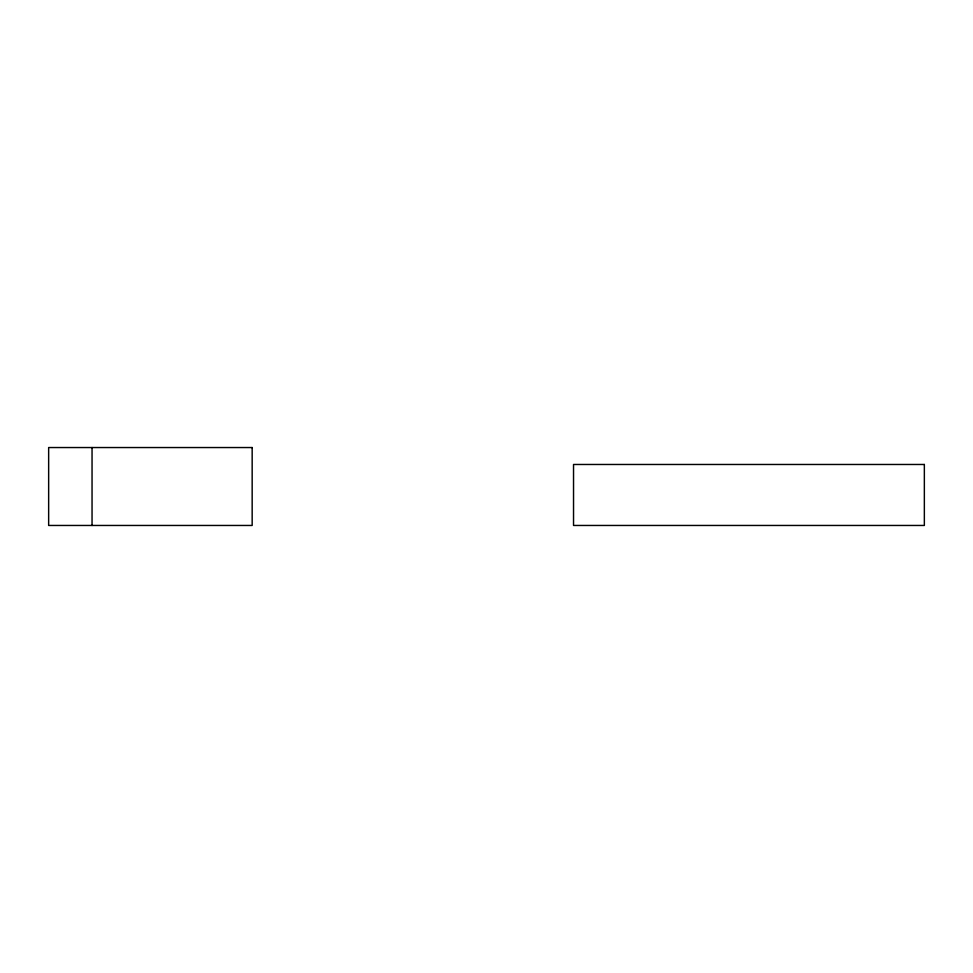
<?xml version="1.0" encoding="UTF-8"?>
<svg xmlns="http://www.w3.org/2000/svg" width="973" height="973" viewBox="0 0 973 973"><rect width="100%" height="100%" fill="white"/><g stroke="black" fill="none" stroke-linecap="round" stroke-linejoin="round"><path stroke-width="1.46" d="M92.046 447.544L92.046 525.456M252.165 447.544L48.65 447.544L48.65 525.456L252.165 525.456L252.165 447.544M924.35 464.474L573.535 464.474L573.535 525.456L924.35 525.456L924.35 464.474"/></g></svg>
